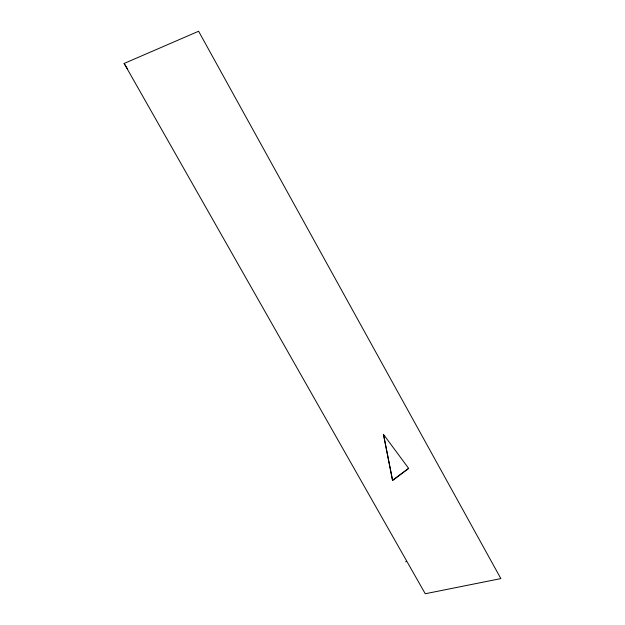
<?xml version="1.0" encoding="UTF-8"?>
<svg xmlns="http://www.w3.org/2000/svg" width="625" height="625" viewBox="0 0 625 625"><rect width="100%" height="100%" fill="white"/><g stroke="black" fill="none" stroke-linecap="round" stroke-linejoin="round"><path stroke-width="0.94" d="M392.461 480.297L408.656 468.383L392.586 480.516L383.477 434.398L408.656 468.383M124.141 63.453L198.602 31.25L500.859 578.594L425.258 593.75L124.141 63.453L127.664 69.141M405.641 561.82L406.516 561.469M383.477 434.398L392.586 480.516"/></g></svg>
